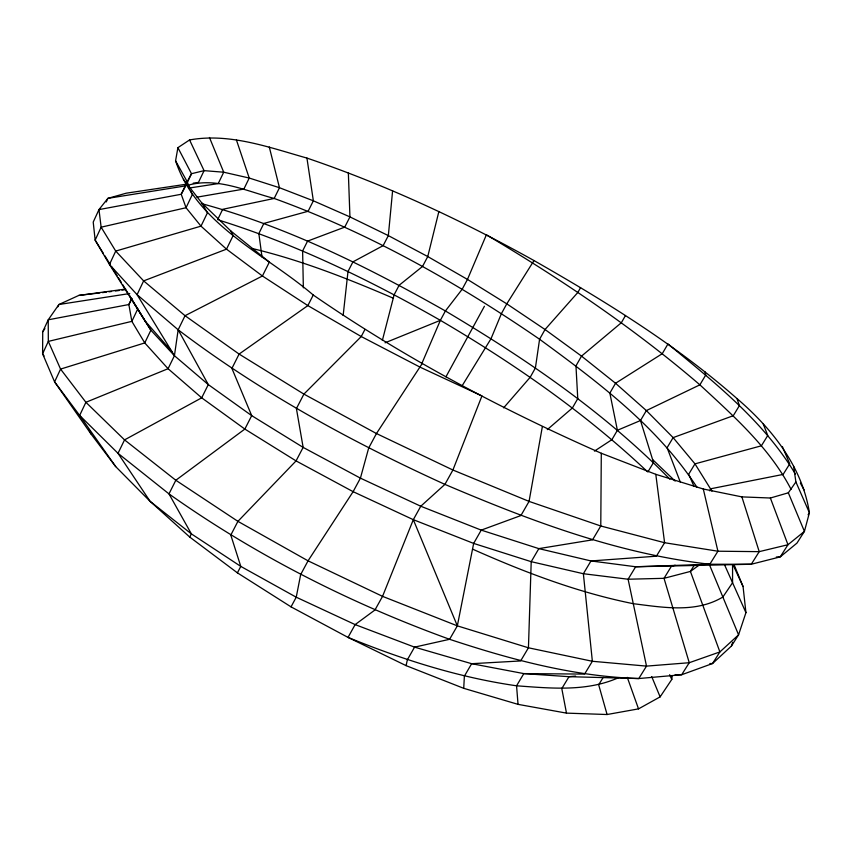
<?xml version="1.0" encoding="UTF-8"?>
<svg xmlns="http://www.w3.org/2000/svg" width="852" height="852" viewBox="0 0 852 852"><rect width="100%" height="100%" fill="white"/><g stroke="black" fill="none" stroke-linecap="round" stroke-linejoin="round"><path stroke-width="1.28" d="M732.571 565.046L732.56 582.725L722.858 597.028C695.733 613.323 662.952 607.369 633.281 603.695C577.571 592.47 524.31 572.182 472.53 549.114M125.67 289.062L78.842 295.41L58.926 304.515L48.234 319.809L42.728 331.758L42.6 353.772L54.592 381.877L90.994 433.956L115.702 466.608L150.101 501.338L189.74 537.069L237.399 572.842L291.033 606.858L348.031 637.402L406.095 665.636L463.722 688.32L518.037 704.359L566.484 713.124L607.082 714.519L638.521 708.875L660.119 696.883L671.791 679.427L672.164 675.551M171.859 351.503L145.138 321.087L129.493 295.633L150.879 330.203L144.755 342.919L60.567 369.097L54.592 381.877L79.651 415.425L118.013 453.317L150.101 501.338L191.37 533.874L240.786 566.399L296.24 597.199L355.135 624.601L414.562 647.137L471.657 663.697L520.625 660.95L528.442 647.797L531.211 561.681L538.837 548.624L590.99 560.946L635.656 566.761L751.283 564.248L780.251 556.878L796.961 543.107L804.416 531.392L809.4 512.744C802.169 466.427 771.71 428.322 737.023 398.608C675.38 344.336 605.101 301.171 534.002 260.563C461.401 220.082 385.69 184.841 306.933 158.078C269.04 147.375 229.444 132.731 189.559 139.941L177.908 147.662L175.576 160.815C196.961 225.237 265.228 253.811 313.259 295.026C403.571 357.361 500.965 409.045 601.299 453.264L600.777 525.993L592.555 539.838L538.837 548.624L481.231 530.125L420.771 506.237L360.417 478.142L303.142 447.385L251.702 415.638L208.293 384.582L174.426 355.699L150.879 330.203L109.471 264.471L95.147 240.136L93.219 222.084L98.97 209.603L107.884 198.356L126.288 193.18L186.652 184.16M463.722 688.32L464.383 676.137L471.657 663.697L523.82 673.602L569.008 676.69L638.787 678.543L681.675 674.741L712.517 663.548L731.421 646.061L738.567 634.836L745.937 612.652L743.061 586.538L734.126 564.833M392.602 190.784L388.342 235.61L383.123 245.653L352.952 261.852L347.999 271.479L343.154 315.474M115.702 466.608L79.651 415.425L85.903 402.293L168.068 368.703L174.426 355.699L178.164 329.799L185.033 315.698L262.416 275.995L269.349 262.086L230.711 230.871L201.807 202.936L183.393 179.357M542.341 426.692L529.06 501.402L520.902 515.556L481.231 530.125L473.659 543.416L457.343 625.858L449.6 639.298L414.562 647.137L407.352 659.789L406.095 665.636M438.865 211.562L427.757 256.558L422.517 266.463L399.141 285.26L394.156 294.728L382.356 340.449M731.421 646.061L732.688 642.291M186.109 184L181.231 194.267L186.045 207.728L200.997 226.153L226.504 249.157L262.416 275.995L307.86 305.591L361.237 336.54L420.206 367.223L481.934 395.946L452.913 470.016L444.914 484.383L420.771 506.237L413.316 519.677L382.548 596.357L374.955 609.989L355.135 624.601L348.031 637.402C402.293 659.523 458.419 677.436 516.557 685.796C550.296 688.256 586.101 691.909 617.977 677.936M421.697 363.847L440.367 320.331L445.404 310.969L462.189 289.222L467.471 279.424L486.396 234.79C561.223 279.275 633.771 328.052 699.886 384.838C733.71 416.149 769.612 447.822 791.061 489.336M57.872 306.816L58.926 304.515L129.728 293.535M106.223 201.956L107.884 198.356L185.725 185.864L191.498 173.712L204.075 170.645L223.714 172.21L249.231 178.036L279.467 187.717L313.366 200.806L349.938 216.898L388.342 235.61L427.757 256.558L467.471 279.424L506.791 303.844L545.035 329.522L581.522 356.115L615.549 383.262L646.359 410.579L673.123 437.619L694.976 463.861L711.931 491.125M131.719 298.53L128.865 304.537L131.847 321.353L144.755 342.919L168.068 368.703L201.69 397.831L244.854 429.067L296.059 460.9L353.122 491.668L413.316 519.677L473.659 543.416L531.211 561.681L583.375 573.726L628.094 579.232L664.017 578.316L690.408 571.426L698.789 565.345M137.747 308.967L131.847 321.353L48.319 341.396L42.6 353.772L44.08 355.987M217.633 219.709L222.67 209.315L274.174 198.452C368.671 232.692 456.928 282.438 539.582 339.256C597.561 381.749 657.254 426.277 696.968 487.269M189.74 537.069L191.37 533.874L168.984 493.894L118.013 453.317L124.552 439.888L201.69 397.831L208.293 384.582L178.164 329.799L137.087 294.675L109.471 264.471L115.723 251.084L200.997 226.153L207.409 212.851L201.807 202.936M313.259 295.026L307.86 305.591L239.103 354.07L231.914 368.415L251.702 415.638L244.854 429.067L175.821 480.262L168.984 493.894C255.259 555.067 350.215 603.322 449.6 639.298C510.891 659.597 573.897 676.552 638.787 678.543L646.508 666.115L628.094 579.232L635.656 566.761L709.812 564.248L751.283 564.248L759.217 551.649L787.972 544.726L804.416 531.392L788.334 492.807L795.896 481.955L793.617 466.257M131.922 298.626L128.865 304.537L48.234 319.809L48.319 341.396L60.567 369.097L85.903 402.293L124.552 439.888L175.821 480.262L237.921 521.349L308.051 560.829L382.548 596.357L457.343 625.858L528.442 647.797L592.364 661.28L646.508 666.115L689.247 662.718L719.897 651.929L738.567 634.836L709.194 564.13M237.399 572.842L240.786 566.399L230.796 535.088L237.921 521.349L296.059 460.9L303.142 447.385L296.411 408.577L303.908 394.103L361.237 336.54L364.954 329.447M185.172 186.918L181.231 194.267L98.97 209.603L101.132 227.186L115.723 251.084L143.637 280.894L185.033 315.698L239.103 354.07L303.908 394.103L376.456 433.54L452.913 470.016L529.06 501.402L600.777 525.993L664.592 542.724L717.917 551.212L759.217 551.649L741.879 496.886L703.294 489.005L655.795 474.33L601.299 453.264M189.932 188.846L187.195 181.721L191.498 173.712L177.908 147.662M291.033 606.858L296.24 597.199L300.671 574.567L308.051 560.829L353.122 491.668L360.417 478.142L368.682 448.014L376.456 433.54L422.123 363.676M445.969 376.786L484.415 306.262M534.002 260.563L506.791 303.844L501.434 313.589L491.05 338.649L462.146 385.754M580.585 287.593L577.89 292.396L545.035 329.522L539.582 339.256L535.397 367.989L530.178 377.276L503.617 407.863M625.485 315.517L621.332 322.748L581.522 356.115L575.963 365.87L577.762 398.64L572.406 407.97L547.293 429.621M704.966 371.802L705.775 374.955L699.886 384.838L646.359 410.579L640.491 420.537L617.402 430.271L611.896 439.685L594.451 451.113M647.829 472.029L653.516 462.487L640.491 420.537M709.673 490.837L710.962 488.728L783.126 474.426L789.751 463.829L782.37 446.576M603.205 677.404L598.679 684.784L607.082 714.519M671.461 566.186L664.017 578.316L689.247 662.718L681.675 674.741L675.135 674.614M694.38 565.004L690.408 571.426L719.897 651.929L712.517 663.548L709.876 663.548M808.09 514.8L809.4 512.744L795.896 481.955M42.728 331.758L44.911 328.616M385.051 342.802L440.367 320.331C513.969 363.548 584.61 412.528 646.86 471.156M741.879 496.886L770.378 498.015L788.334 492.807M188.271 185.172C217.026 177.078 246.633 191.146 274.174 198.452L279.467 187.717L269.285 146.981M672.707 565.877L675.199 565.249M196.908 197.174L243.864 189.08L249.231 178.036L236.419 139.962M189.346 188.015L218.24 183.595L223.714 172.21L209.454 137.481M193.212 183.18L198.463 182.403L204.075 170.645L189.559 139.941M108.928 291.821L111.527 291.48M115.425 290.979L119.323 290.468M121.921 290.127L124.52 289.797M78.842 295.41L99.79 292.928M102.4 292.619L106.33 292.151M575.579 676.073L569.008 676.69L561.798 688.597L566.484 713.124M776.321 557.006L780.251 556.878L787.972 544.726L770.378 498.015M252.224 248.507C300.809 260.094 347.467 278.487 393.262 298.2M201.423 203.575C287.55 226.888 368.032 267.219 445.404 310.969C525.833 358.745 604.132 412.059 669.821 479.122M218.889 220.125C296.453 244.386 369.917 280.116 440.367 320.331M178.164 329.799C260.307 392.122 351.258 441.719 444.914 484.383C529.827 520.54 617.498 553.843 709.812 564.248L717.917 551.212L703.294 489.005M652.611 459.579L675.157 481.092M103.39 253.449L95.147 240.136L101.132 227.186L186.045 207.728L192.222 194.788L190.848 191.221M104.764 255.675L110.259 264.557M111.633 266.772L117.129 275.654M118.503 277.869L121.25 282.31M122.624 284.536L128.812 294.526M174.426 355.699L137.087 294.675L143.637 280.894L226.504 249.157L233.171 235.514L230.711 230.871M175.576 160.815L187.195 181.721M795.353 474.021C763.893 421.452 714.647 382.463 667.968 343.952L662.26 353.697L615.549 383.262L609.851 393.102L617.402 430.271M800.337 483.084L804.075 489.879M88.693 429.27L90.994 433.956M733.114 564.982L743.061 586.538M669.64 674.699L671.791 679.427M724.647 565.025L745.937 612.652M694.007 486.385L688.725 474.17L694.976 463.861L761.4 445.798L767.758 435.489L763.158 423.763M651.705 676.573L660.119 696.883M413.316 519.677L457.343 625.858M680.311 482.115L667.084 447.726L673.123 437.619L733.274 415.723L739.387 405.648L737.023 398.608M627.285 677.361L638.521 708.875M306.933 158.078L313.366 200.806L308.115 211.264L263.832 223.448L258.848 233.544L262.011 256.995M655.795 474.33L664.592 542.724L656.381 556.196L590.99 560.946L583.375 573.726L592.364 661.28L584.557 674.092L523.82 673.602L516.557 685.796L518.037 704.359M348.351 172.828L349.938 216.898L344.73 227.133L307.572 241.116L302.62 250.957L303.355 287.848"/></g></svg>
